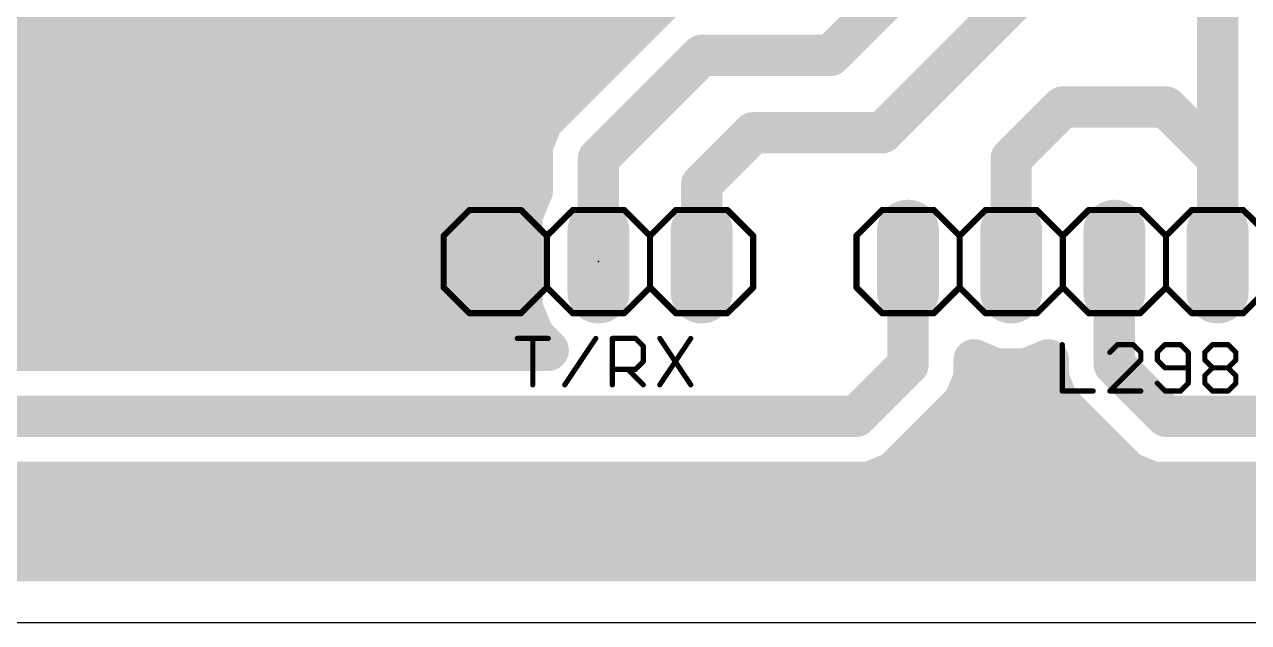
# Model space of a CAD drawing. Extents: x -9 to 115, y -5 to 71.
# Drawn here: x 54.45 to 84.58, y -5.08 to 9.65 of the extents above; entities that cross this region are included whole.
import ezdxf

# ---------------------------------------------------------------- set-up
doc = ezdxf.new("R2010")
doc.units = 0
for name, color, linetype in [('16', 132, 'CONTINUOUS'), ('17', 110, 'CONTINUOUS'), ('20', 31, 'CONTINUOUS'), ('21', 253, 'CONTINUOUS'), ('23', 53, 'CONTINUOUS'), ('25', 253, 'CONTINUOUS'), ('51', 253, 'CONTINUOUS')]:
    doc.layers.add(name, color=color, linetype=linetype)

# ---------------------------------------------------------------- blocks, each defined once
blk = doc.blocks.new('RECT')
blk.add_solid([(-0.5, -0.5), (0.5, -0.5), (-0.5, 0.5), (0.5, 0.5)])
blk = doc.blocks.new('LONGP100')
at = {"const_width": 1}
blk.add_lwpolyline([(-0.5, 0), (0.5, 0)], dxfattribs=at)
at = {"const_width": 0.5}
for points in [[(-0.5, 0.25, 1), (-0.5, -0.25)], [(0.5, -0.25, 1), (0.5, 0.25)]]:
    blk.add_lwpolyline(points, format="xyb", dxfattribs=at)

msp = doc.modelspace()

# ---------------------------------------------------------------- linework, layer by layer
at = {"layer": '16', "const_width": 1.016}
for points in [[(83.82, 30.48), (83.82, 7.62)], [(77.47, 12.065), (74.295, 8.89)], [(79.375, 10.795), (75.565, 6.985)], [(53.0989, 10.16), (70.0911, 10.16)], [(66.04, 3.81), (66.04, 10.287)], [(70.1992, 10.2681), (67.2019, 7.2708)], [(52.0829, 9.144), (69.0751, 9.144)], [(71.12, 8.89), (68.58, 6.35)], [(74.295, 8.89), (71.12, 8.89)], [(51.0669, 8.128), (68.0591, 8.128)], [(78.74, 6.35), (80.01, 7.62)], [(80.01, 7.62), (82.55, 7.62)], [(82.55, 7.62), (83.82, 6.35)], [(83.82, 7.62), (83.82, 6.35)], [(50.0509, 7.112), (67.1361, 7.112)], [(67.2019, 7.2708), (66.9544, 6.6734)], [(72.39, 6.985), (71.4375, 6.0325)], [(75.565, 6.985), (72.39, 6.985)], [(66.9544, 6.6734), (66.9544, 5.5591)], [(68.58, 6.35), (68.58, 3.81)], [(78.74, 3.81), (78.74, 6.35)], [(83.82, 6.35), (83.82, 3.81)], [(47.6495, 6.096), (66.9544, 6.096)], [(71.4375, 6.0325), (71.12, 5.715)], [(66.9544, 5.5591), (66.7004, 4.9459)], [(71.12, 5.715), (71.12, 3.81)], [(47.8028, 5.08), (66.756, 5.08)], [(66.7004, 4.9459), (66.7004, 2.6741)], [(47.6495, 4.064), (66.7004, 4.064)], [(76.2, 1.27), (76.2, 3.81)], [(81.28, 1.27), (81.28, 3.81)], [(46.6335, 3.048), (66.7004, 3.048)], [(66.7004, 2.6741), (66.9866, 1.9833)], [(46.6219, 2.032), (66.9664, 2.032)], [(66.9866, 1.9833), (67.3443, 1.6256)], [(67.3443, 1.6256), (47.0283, 1.6256)], [(77.8256, 0.9466), (77.8256, 1.3923)], [(77.8256, 1.3923), (78.3661, 1.1684)], [(79.1139, 1.1684), (79.6544, 1.3923)], [(79.6544, 1.3923), (79.6544, 0.9466)], [(74.93, 0), (76.2, 1.27)], [(77.8256, 1.016), (79.6544, 1.016)], [(78.3661, 1.1684), (79.1139, 1.1684)], [(82.55, 0), (81.28, 1.27)], [(77.5781, 0.3492), (77.8256, 0.9466)], [(79.6544, 0.9466), (79.9019, 0.3492)], [(77.1208, -0.1081), (77.5781, 0.3492)], [(79.9019, 0.3492), (80.3592, -0.1081)], [(46.355, 0), (74.93, 0)], [(76.3081, -0.9208), (77.1208, -0.1081)], [(77.2289, 0), (80.2511, 0)], [(80.3592, -0.1081), (81.1719, -0.9208)], [(85.09, 0), (82.55, 0)], [(75.8508, -1.3781), (76.3081, -0.9208)], [(76.2129, -1.016), (81.2671, -1.016)], [(76.3081, -0.9208), (76.3081, -0.9208)], [(81.1719, -0.9208), (81.6292, -1.3781)], [(75.2533, -1.6256), (75.8508, -1.3781)], [(81.6292, -1.3781), (82.2266, -1.6256)], [(46.0316, -1.6256), (75.2533, -1.6256)], [(82.2266, -1.6256), (85.4134, -1.6256)], [(10.509, -2.032), (108.236, -2.032)], [(88.9, -2.286), (17.526, -2.286)], [(10.327, -3.048), (108.418, -3.048)], [(108.644, -3.556), (10.101, -3.556)]]:
    msp.add_lwpolyline(points, dxfattribs=at)
at = {"layer": '16', "const_width": 0.508}
for points in [[(70.0911, 9.906, 1), (70.0911, 10.414)], [(69.0751, 8.89, 1), (69.0751, 9.398)], [(71.12, 9.144, 1), (71.12, 8.636)], [(71.2996, 8.7104, 1), (70.9404, 9.0696)], [(74.295, 8.636, 1), (74.295, 9.144)], [(74.1154, 9.0696, 1), (74.4746, 8.7104)], [(68.0591, 7.874, 1), (68.0591, 8.382)], [(80.01, 7.874, 1), (80.01, 7.366)], [(80.1896, 7.4404, 1), (79.8304, 7.7996)], [(82.7296, 7.7996, 1), (82.3704, 7.4404)], [(82.55, 7.366, 1), (82.55, 7.874)], [(84.074, 7.62, 1), (83.566, 7.62)], [(83.566, 7.62, 1), (84.074, 7.62)], [(67.0223, 7.4504, 1), (67.3815, 7.0912)], [(67.4365, 7.1736, 1), (66.9672, 7.368)], [(67.1361, 6.858, 1), (67.1361, 7.366)], [(72.39, 7.239, 1), (72.39, 6.731)], [(72.5696, 6.8054, 1), (72.2104, 7.1646)], [(75.3854, 7.1646, 1), (75.7446, 6.8054)], [(75.565, 6.731, 1), (75.565, 7.239)], [(66.7197, 6.7706, 1), (67.1891, 6.5761)], [(67.2084, 6.6734, 1), (66.7004, 6.6734)], [(68.834, 6.35, 1), (68.326, 6.35)], [(68.4004, 6.5296, 1), (68.7596, 6.1704)], [(78.994, 6.35, 1), (78.486, 6.35)], [(78.5604, 6.5296, 1), (78.9196, 6.1704)], [(84.074, 6.35, 1), (83.566, 6.35)], [(83.6404, 6.1704, 1), (83.9996, 6.5296)], [(66.9544, 5.842, 1), (66.9544, 6.35)], [(71.2579, 6.2121, 1), (71.6171, 5.8529)], [(71.6171, 5.8529, 1), (71.2579, 6.2121)], [(83.566, 6.35, 1), (84.074, 6.35)], [(67.1891, 5.4619, 1), (66.7197, 5.6563)], [(71.374, 5.715, 1), (70.866, 5.715)], [(70.9404, 5.8946, 1), (71.2996, 5.5354)], [(66.7004, 5.5591, 1), (67.2084, 5.5591)], [(66.9544, 4.9459, 1), (66.4464, 4.9459)], [(66.756, 4.826, 1), (66.756, 5.334)], [(66.4657, 5.0431, 1), (66.9351, 4.8487)], [(66.7004, 3.81, 1), (66.7004, 4.318)], [(76.454, 3.81, 1), (75.946, 3.81)], [(81.534, 3.81, 1), (81.026, 3.81)], [(65.786, 3.81, 1), (66.294, 3.81)], [(68.326, 3.81, 1), (68.834, 3.81)], [(70.866, 3.81, 1), (71.374, 3.81)], [(78.486, 3.81, 1), (78.994, 3.81)], [(83.566, 3.81, 1), (84.074, 3.81)], [(66.7004, 2.794, 1), (66.7004, 3.302)], [(66.9351, 2.7713, 1), (66.4657, 2.5769)], [(66.4464, 2.6741, 1), (66.9544, 2.6741)], [(67.1662, 2.1629, 1), (66.8069, 1.8037)], [(66.9664, 1.778, 1), (66.9664, 2.286)], [(66.7519, 1.8861, 1), (67.2212, 2.0805)], [(67.3443, 1.3716, 1), (67.3443, 1.8796)], [(67.1646, 1.446, 1), (67.5239, 1.8052)], [(78.0796, 1.3923, 1), (77.5716, 1.3923)], [(77.9228, 1.627, 1), (77.7284, 1.1576)], [(79.9084, 1.3923, 1), (79.4004, 1.3923)], [(79.7516, 1.1576, 1), (79.5572, 1.627)], [(75.946, 1.27, 1), (76.454, 1.27)], [(76.3796, 1.0904, 1), (76.0204, 1.4496)], [(77.8256, 1.27, 1), (77.8256, 0.762)], [(78.3661, 1.4224, 1), (78.3661, 0.9144)], [(78.2689, 0.9337, 1), (78.4633, 1.4031)], [(79.0167, 1.4031, 1), (79.2111, 0.9337)], [(79.1139, 0.9144, 1), (79.1139, 1.4224)], [(79.6544, 0.762, 1), (79.6544, 1.27)], [(81.4596, 1.4496, 1), (81.1004, 1.0904)], [(81.026, 1.27, 1), (81.534, 1.27)], [(78.0603, 0.8494, 1), (77.5909, 1.0438)], [(79.8891, 1.0438, 1), (79.4197, 0.8494)], [(77.5716, 0.9466, 1), (78.0796, 0.9466)], [(79.4004, 0.9466, 1), (79.9084, 0.9466)], [(77.3434, 0.4464, 1), (77.8128, 0.252)], [(77.7577, 0.1696, 1), (77.3985, 0.5288)], [(80.0815, 0.5288, 1), (79.7223, 0.1696)], [(79.6672, 0.252, 1), (80.1365, 0.4464)], [(74.7504, 0.1796, 1), (75.1096, -0.1796)], [(74.93, -0.254, 1), (74.93, 0.254)], [(76.9412, 0.0715, 1), (77.3004, -0.2877)], [(77.3004, -0.2877, 1), (76.9412, 0.0715)], [(77.2289, 0.254, 1), (77.2289, -0.254)], [(80.5388, 0.0715, 1), (80.1796, -0.2877)], [(80.1796, -0.2877, 1), (80.5388, 0.0715)], [(80.2511, -0.254, 1), (80.2511, 0.254)], [(82.55, 0.254, 1), (82.55, -0.254)], [(82.3704, -0.1796, 1), (82.7296, 0.1796)], [(76.2129, -0.762, 1), (76.2129, -1.27)], [(76.5621, -0.9208, 1), (76.0541, -0.9208)], [(76.1285, -0.7412, 1), (76.4877, -1.1004)], [(76.4877, -1.1004, 1), (76.1285, -0.7412)], [(81.3515, -0.7412, 1), (80.9923, -1.1004)], [(80.9923, -1.1004, 1), (81.3515, -0.7412)], [(81.2671, -1.27, 1), (81.2671, -0.762)], [(75.948, -1.6128, 1), (75.7536, -1.1434)], [(76.0541, -0.9208, 1), (76.5621, -0.9208)], [(81.7264, -1.1434, 1), (81.532, -1.6128)], [(75.1561, -1.3909, 1), (75.3506, -1.8603)], [(75.2533, -1.8796, 1), (75.2533, -1.3716)], [(75.6712, -1.1985, 1), (76.0304, -1.5577)], [(81.4496, -1.5577, 1), (81.8088, -1.1985)], [(82.2266, -1.3716, 1), (82.2266, -1.8796)], [(82.1294, -1.8603, 1), (82.3238, -1.3909)]]:
    msp.add_lwpolyline(points, format="xyb", dxfattribs=at)
at = {"layer": '20'}
msp.add_line((3.81, -5.08), (114.915, -5.08), dxfattribs=at)
at = {"layer": '21', "const_width": 0.1524}
for points in [[(64.77, 4.445), (65.405, 5.08)], [(65.405, 5.08), (66.675, 5.08)], [(66.675, 5.08), (67.31, 4.445)], [(67.31, 4.445), (67.945, 5.08)], [(67.945, 5.08), (69.215, 5.08)], [(69.215, 5.08), (69.85, 4.445)], [(69.85, 4.445), (70.485, 5.08)], [(70.485, 5.08), (71.755, 5.08)], [(72.39, 4.445), (71.755, 5.08)], [(75.565, 5.08), (74.93, 4.445)], [(75.565, 5.08), (76.835, 5.08)], [(76.835, 5.08), (77.47, 4.445)], [(77.47, 4.445), (78.105, 5.08)], [(78.105, 5.08), (79.375, 5.08)], [(79.375, 5.08), (80.01, 4.445)], [(80.01, 4.445), (80.645, 5.08)], [(80.645, 5.08), (81.915, 5.08)], [(81.915, 5.08), (82.55, 4.445)], [(83.185, 5.08), (82.55, 4.445)], [(83.185, 5.08), (84.455, 5.08)], [(84.455, 5.08), (85.09, 4.445)], [(64.77, 3.175), (64.77, 4.445)], [(67.31, 3.175), (67.31, 4.445)], [(69.85, 3.175), (69.85, 4.445)], [(72.39, 3.175), (72.39, 4.445)], [(74.93, 4.445), (74.93, 3.175)], [(77.47, 4.445), (77.47, 3.175)], [(80.01, 4.445), (80.01, 3.175)], [(82.55, 4.445), (82.55, 3.175)], [(65.405, 2.54), (64.77, 3.175)], [(67.31, 3.175), (66.675, 2.54)], [(67.945, 2.54), (67.31, 3.175)], [(69.85, 3.175), (69.215, 2.54)], [(70.485, 2.54), (69.85, 3.175)], [(71.755, 2.54), (72.39, 3.175)], [(74.93, 3.175), (75.565, 2.54)], [(77.47, 3.175), (76.835, 2.54)], [(78.105, 2.54), (77.47, 3.175)], [(80.01, 3.175), (79.375, 2.54)], [(80.645, 2.54), (80.01, 3.175)], [(82.55, 3.175), (81.915, 2.54)], [(82.55, 3.175), (83.185, 2.54)], [(85.09, 3.175), (84.455, 2.54)], [(66.675, 2.54), (65.405, 2.54)], [(69.215, 2.54), (67.945, 2.54)], [(71.755, 2.54), (70.485, 2.54)], [(76.835, 2.54), (75.565, 2.54)], [(79.375, 2.54), (78.105, 2.54)], [(81.915, 2.54), (80.645, 2.54)], [(84.455, 2.54), (83.185, 2.54)]]:
    msp.add_lwpolyline(points, dxfattribs=at)
at = {"layer": '21', "const_width": 0.0762}
for points in [[(65.405, 5.1181, 1), (65.405, 5.0419)], [(65.4319, 5.0531, 1), (65.3781, 5.1069)], [(66.7019, 5.1069, 1), (66.6481, 5.0531)], [(66.675, 5.0419, 1), (66.675, 5.1181)], [(67.945, 5.1181, 1), (67.945, 5.0419)], [(67.9719, 5.0531, 1), (67.9181, 5.1069)], [(69.2419, 5.1069, 1), (69.1881, 5.0531)], [(69.215, 5.0419, 1), (69.215, 5.1181)], [(70.485, 5.1181, 1), (70.485, 5.0419)], [(70.5119, 5.0531, 1), (70.4581, 5.1069)], [(71.7819, 5.1069, 1), (71.7281, 5.0531)], [(71.755, 5.0419, 1), (71.755, 5.1181)], [(75.565, 5.1181, 1), (75.565, 5.0419)], [(75.5919, 5.0531, 1), (75.5381, 5.1069)], [(76.8619, 5.1069, 1), (76.8081, 5.0531)], [(76.835, 5.0419, 1), (76.835, 5.1181)], [(78.105, 5.1181, 1), (78.105, 5.0419)], [(78.1319, 5.0531, 1), (78.0781, 5.1069)], [(79.4019, 5.1069, 1), (79.3481, 5.0531)], [(79.375, 5.0419, 1), (79.375, 5.1181)], [(80.645, 5.1181, 1), (80.645, 5.0419)], [(80.6719, 5.0531, 1), (80.6181, 5.1069)], [(81.9419, 5.1069, 1), (81.8881, 5.0531)], [(81.915, 5.0419, 1), (81.915, 5.1181)], [(83.185, 5.1181, 1), (83.185, 5.0419)], [(83.2119, 5.0531, 1), (83.1581, 5.1069)], [(84.4819, 5.1069, 1), (84.4281, 5.0531)], [(84.455, 5.0419, 1), (84.455, 5.1181)], [(64.8081, 4.445, 1), (64.7319, 4.445)], [(67.3481, 4.445, 1), (67.2719, 4.445)], [(69.8881, 4.445, 1), (69.8119, 4.445)], [(72.4281, 4.445, 1), (72.3519, 4.445)], [(74.9681, 4.445, 1), (74.8919, 4.445)], [(77.5081, 4.445, 1), (77.4319, 4.445)], [(80.0481, 4.445, 1), (79.9719, 4.445)], [(82.5881, 4.445, 1), (82.5119, 4.445)], [(64.7431, 4.4719, 1), (64.7969, 4.4181)], [(67.2831, 4.4719, 1), (67.3369, 4.4181)], [(67.2831, 4.4181, 1), (67.3369, 4.4719)], [(69.8231, 4.4719, 1), (69.8769, 4.4181)], [(69.8231, 4.4181, 1), (69.8769, 4.4719)], [(72.3631, 4.4181, 1), (72.4169, 4.4719)], [(74.9031, 4.4719, 1), (74.9569, 4.4181)], [(77.4431, 4.4719, 1), (77.4969, 4.4181)], [(77.4431, 4.4181, 1), (77.4969, 4.4719)], [(79.9831, 4.4719, 1), (80.0369, 4.4181)], [(79.9831, 4.4181, 1), (80.0369, 4.4719)], [(82.5231, 4.4719, 1), (82.5769, 4.4181)], [(82.5231, 4.4181, 1), (82.5769, 4.4719)], [(64.7319, 3.175, 1), (64.8081, 3.175)], [(64.7969, 3.2019, 1), (64.7431, 3.1481)], [(67.2719, 3.175, 1), (67.3481, 3.175)], [(67.3369, 3.2019, 1), (67.2831, 3.1481)], [(67.3369, 3.1481, 1), (67.2831, 3.2019)], [(69.8119, 3.175, 1), (69.8881, 3.175)], [(69.8769, 3.2019, 1), (69.8231, 3.1481)], [(69.8769, 3.1481, 1), (69.8231, 3.2019)], [(72.3519, 3.175, 1), (72.4281, 3.175)], [(72.4169, 3.1481, 1), (72.3631, 3.2019)], [(74.8919, 3.175, 1), (74.9681, 3.175)], [(74.9569, 3.2019, 1), (74.9031, 3.1481)], [(77.4319, 3.175, 1), (77.5081, 3.175)], [(77.4969, 3.2019, 1), (77.4431, 3.1481)], [(77.4969, 3.1481, 1), (77.4431, 3.2019)], [(79.9719, 3.175, 1), (80.0481, 3.175)], [(80.0369, 3.2019, 1), (79.9831, 3.1481)], [(80.0369, 3.1481, 1), (79.9831, 3.2019)], [(82.5119, 3.175, 1), (82.5881, 3.175)], [(82.5769, 3.2019, 1), (82.5231, 3.1481)], [(82.5769, 3.1481, 1), (82.5231, 3.2019)], [(65.405, 2.5781, 1), (65.405, 2.5019)], [(65.3781, 2.5131, 1), (65.4319, 2.5669)], [(66.6481, 2.5669, 1), (66.7019, 2.5131)], [(66.675, 2.5019, 1), (66.675, 2.5781)], [(67.945, 2.5781, 1), (67.945, 2.5019)], [(67.9181, 2.5131, 1), (67.9719, 2.5669)], [(69.1881, 2.5669, 1), (69.2419, 2.5131)], [(69.215, 2.5019, 1), (69.215, 2.5781)], [(70.485, 2.5781, 1), (70.485, 2.5019)], [(70.4581, 2.5131, 1), (70.5119, 2.5669)], [(71.7281, 2.5669, 1), (71.7819, 2.5131)], [(71.755, 2.5019, 1), (71.755, 2.5781)], [(75.565, 2.5781, 1), (75.565, 2.5019)], [(75.5381, 2.5131, 1), (75.5919, 2.5669)], [(76.8081, 2.5669, 1), (76.8619, 2.5131)], [(76.835, 2.5019, 1), (76.835, 2.5781)], [(78.105, 2.5781, 1), (78.105, 2.5019)], [(78.0781, 2.5131, 1), (78.1319, 2.5669)], [(79.3481, 2.5669, 1), (79.4019, 2.5131)], [(79.375, 2.5019, 1), (79.375, 2.5781)], [(80.645, 2.5781, 1), (80.645, 2.5019)], [(80.6181, 2.5131, 1), (80.6719, 2.5669)], [(81.8881, 2.5669, 1), (81.9419, 2.5131)], [(81.915, 2.5019, 1), (81.915, 2.5781)], [(83.185, 2.5781, 1), (83.185, 2.5019)], [(83.1581, 2.5131, 1), (83.2119, 2.5669)], [(84.4281, 2.5669, 1), (84.4819, 2.5131)], [(84.455, 2.5019, 1), (84.455, 2.5781)]]:
    msp.add_lwpolyline(points, format="xyb", dxfattribs=at)
at = {"layer": '23'}
for p in [(68.58, 3.81), (82.55, 3.81)]:
    msp.add_point(p, dxfattribs=at)
at = {"layer": '25', "const_width": 0.127}
for points in [[(66.5821, 1.9187), (67.3448, 1.9187)], [(66.9634, 0.7747), (66.9634, 1.9187)], [(67.7515, 0.7747), (68.5142, 1.9187)], [(68.9209, 0.7747), (68.9209, 1.9187)], [(68.9209, 1.9187), (69.4929, 1.9187)], [(69.4929, 1.9187), (69.6835, 1.728)], [(70.0903, 1.9187), (70.8529, 0.7747)], [(70.8529, 1.9187), (70.0903, 0.7747)], [(79.9973, 1.7663), (79.9973, 0.6223)], [(81.3574, 1.7663), (81.1667, 1.5756)], [(81.7387, 1.7663), (81.3574, 1.7663)], [(81.9293, 1.5756), (81.7387, 1.7663)], [(82.5268, 1.7663), (82.3361, 1.5756)], [(82.9081, 1.7663), (82.5268, 1.7663)], [(83.0987, 1.5756), (82.9081, 1.7663)], [(83.5055, 1.5756), (83.6962, 1.7663)], [(83.6962, 1.7663), (84.0775, 1.7663)], [(84.0775, 1.7663), (84.2681, 1.5756)], [(69.6835, 1.728), (69.6835, 1.3467)], [(81.9293, 1.385), (81.9293, 1.5756)], [(82.3361, 1.5756), (82.3361, 1.385)], [(83.0987, 0.813), (83.0987, 1.5756)], [(83.5055, 1.385), (83.5055, 1.5756)], [(84.2681, 1.5756), (84.2681, 1.385)], [(69.4929, 1.156), (68.9209, 1.156)], [(69.3022, 1.156), (69.6835, 0.7747)], [(69.6835, 1.3467), (69.4929, 1.156)], [(81.1667, 0.6223), (81.9293, 1.385)], [(82.3361, 1.385), (82.5268, 1.1943)], [(82.5268, 1.1943), (83.0987, 1.1943)], [(83.6962, 1.1943), (83.5055, 1.385)], [(83.5055, 1.0036), (83.6962, 1.1943)], [(83.6962, 1.1943), (84.0775, 1.1943)], [(84.2681, 1.385), (84.0775, 1.1943)], [(84.0775, 1.1943), (84.2681, 1.0036)], [(83.5055, 0.813), (83.5055, 1.0036)], [(84.2681, 1.0036), (84.2681, 0.813)], [(79.9973, 0.6223), (80.76, 0.6223)], [(81.9293, 0.6223), (81.1667, 0.6223)], [(82.3361, 0.813), (82.5268, 0.6223)], [(82.5268, 0.6223), (82.9081, 0.6223)], [(82.9081, 0.6223), (83.0987, 0.813)], [(83.6962, 0.6223), (83.5055, 0.813)], [(84.0775, 0.6223), (83.6962, 0.6223)], [(84.2681, 0.813), (84.0775, 0.6223)]]:
    msp.add_lwpolyline(points, dxfattribs=at)
at = {"layer": '25', "const_width": 0.0635}
for points in [[(66.5821, 1.9504, 1), (66.5821, 1.8869)], [(66.9952, 1.9187, 1), (66.9317, 1.9187)], [(67.3448, 1.8869, 1), (67.3448, 1.9504)], [(68.5406, 1.9011, 1), (68.4877, 1.9363)], [(68.9526, 1.9187, 1), (68.8891, 1.9187)], [(68.9209, 1.9504, 1), (68.9209, 1.8869)], [(69.5153, 1.9411, 1), (69.4704, 1.8962)], [(69.4929, 1.8869, 1), (69.4929, 1.9504)], [(70.1167, 1.9363, 1), (70.0639, 1.9011)], [(70.8794, 1.9011, 1), (70.8265, 1.9363)], [(80.0291, 1.7663, 1), (79.9656, 1.7663)], [(81.3574, 1.798, 1), (81.3574, 1.7345)], [(81.3798, 1.7438, 1), (81.3349, 1.7887)], [(81.7611, 1.7887, 1), (81.7162, 1.7438)], [(81.7387, 1.7345, 1), (81.7387, 1.798)], [(82.5268, 1.798, 1), (82.5268, 1.7345)], [(82.5492, 1.7438, 1), (82.5043, 1.7887)], [(82.9305, 1.7887, 1), (82.8856, 1.7438)], [(82.9081, 1.7345, 1), (82.9081, 1.798)], [(83.6962, 1.798, 1), (83.6962, 1.7345)], [(83.7186, 1.7438, 1), (83.6737, 1.7887)], [(84.0999, 1.7887, 1), (84.055, 1.7438)], [(84.0775, 1.7345, 1), (84.0775, 1.798)], [(69.7153, 1.728, 1), (69.6518, 1.728)], [(69.6611, 1.7056, 1), (69.706, 1.7505)], [(81.1442, 1.5981, 1), (81.1891, 1.5532)], [(81.9611, 1.5756, 1), (81.8976, 1.5756)], [(81.9069, 1.5532, 1), (81.9518, 1.5981)], [(82.3678, 1.5756, 1), (82.3043, 1.5756)], [(82.3136, 1.5981, 1), (82.3585, 1.5532)], [(83.1305, 1.5756, 1), (83.067, 1.5756)], [(83.0763, 1.5532, 1), (83.1212, 1.5981)], [(83.5372, 1.5756, 1), (83.4737, 1.5756)], [(83.483, 1.5981, 1), (83.5279, 1.5532)], [(84.2999, 1.5756, 1), (84.2364, 1.5756)], [(84.2457, 1.5532, 1), (84.2906, 1.5981)], [(68.9209, 1.1878, 1), (68.9209, 1.1243)], [(69.3247, 1.1785, 1), (69.2798, 1.1336)], [(69.4704, 1.1785, 1), (69.5153, 1.1336)], [(69.4929, 1.1243, 1), (69.4929, 1.1878)], [(69.6518, 1.3467, 1), (69.7153, 1.3467)], [(69.706, 1.3242, 1), (69.6611, 1.3691)], [(81.8976, 1.385, 1), (81.9611, 1.385)], [(81.9518, 1.3625, 1), (81.9069, 1.4074)], [(82.3043, 1.385, 1), (82.3678, 1.385)], [(82.3585, 1.4074, 1), (82.3136, 1.3625)], [(82.5268, 1.226, 1), (82.5268, 1.1625)], [(82.5043, 1.1718, 1), (82.5492, 1.2167)], [(83.0987, 1.1625, 1), (83.0987, 1.226)], [(83.4737, 1.385, 1), (83.5372, 1.385)], [(83.5279, 1.4074, 1), (83.483, 1.3625)], [(83.6962, 1.226, 1), (83.6962, 1.1625)], [(83.7186, 1.1718, 1), (83.6737, 1.2167)], [(83.6737, 1.1718, 1), (83.7186, 1.2167)], [(84.0999, 1.2167, 1), (84.055, 1.1718)], [(84.055, 1.2167, 1), (84.0999, 1.1718)], [(84.0775, 1.1625, 1), (84.0775, 1.226)], [(84.2364, 1.385, 1), (84.2999, 1.385)], [(84.2906, 1.3625, 1), (84.2457, 1.4074)], [(83.5372, 1.0036, 1), (83.4737, 1.0036)], [(83.483, 1.0261, 1), (83.5279, 0.9812)], [(84.2999, 1.0036, 1), (84.2364, 1.0036)], [(84.2457, 0.9812, 1), (84.2906, 1.0261)], [(66.9317, 0.7747, 1), (66.9952, 0.7747)], [(67.7251, 0.7923, 1), (67.7779, 0.7571)], [(68.8891, 0.7747, 1), (68.9526, 0.7747)], [(69.6611, 0.7522, 1), (69.706, 0.7972)], [(70.0639, 0.7923, 1), (70.1167, 0.7571)], [(70.8265, 0.7571, 1), (70.8794, 0.7923)], [(79.9973, 0.6541, 1), (79.9973, 0.5906)], [(79.9656, 0.6223, 1), (80.0291, 0.6223)], [(80.76, 0.5906, 1), (80.76, 0.6541)], [(81.1442, 0.6448, 1), (81.1891, 0.5998)], [(81.1667, 0.6541, 1), (81.1667, 0.5906)], [(81.9293, 0.5906, 1), (81.9293, 0.6541)], [(82.3585, 0.8354, 1), (82.3136, 0.7905)], [(82.5268, 0.6541, 1), (82.5268, 0.5906)], [(82.5043, 0.5998, 1), (82.5492, 0.6448)], [(82.8856, 0.6448, 1), (82.9305, 0.5998)], [(82.9081, 0.5906, 1), (82.9081, 0.6541)], [(83.067, 0.813, 1), (83.1305, 0.813)], [(83.1212, 0.7905, 1), (83.0763, 0.8354)], [(83.4737, 0.813, 1), (83.5372, 0.813)], [(83.5279, 0.8354, 1), (83.483, 0.7905)], [(83.6962, 0.6541, 1), (83.6962, 0.5906)], [(83.6737, 0.5998, 1), (83.7186, 0.6448)], [(84.055, 0.6448, 1), (84.0999, 0.5998)], [(84.0775, 0.5906, 1), (84.0775, 0.6541)], [(84.2364, 0.813, 1), (84.2999, 0.813)], [(84.2906, 0.7905, 1), (84.2457, 0.8354)]]:
    msp.add_lwpolyline(points, format="xyb", dxfattribs=at)

# ---------------------------------------------------------------- block references
at = {"layer": '17', "xscale": 1.524, "yscale": 1.524}
for p, rotation in [((66.04, 3.81), 270), ((66.04, 3.81), 270), ((68.58, 3.81), 270), ((68.58, 3.81), 270), ((71.12, 3.81), 270), ((71.12, 3.81), 270), ((76.2, 3.81), 90), ((76.2, 3.81), 90), ((78.74, 3.81), 90), ((78.74, 3.81), 90), ((81.28, 3.81), 90), ((81.28, 3.81), 90), ((83.82, 3.81), 90), ((83.82, 3.81), 90)]:
    msp.add_blockref('LONGP100', p, dxfattribs=dict(at, rotation=rotation))
at = {"layer": '51', "xscale": 0.508, "yscale": 0.508, "rotation": 180}
for p in [(66.04, 3.81), (68.58, 3.81), (71.12, 3.81)]:
    msp.add_blockref('RECT', p, dxfattribs=at)
at = {"layer": '51', "xscale": 0.508, "yscale": 0.508}
for p in [(76.2, 3.81), (78.74, 3.81), (81.28, 3.81), (83.82, 3.81)]:
    msp.add_blockref('RECT', p, dxfattribs=at)

doc.saveas('drawing.dxf')
